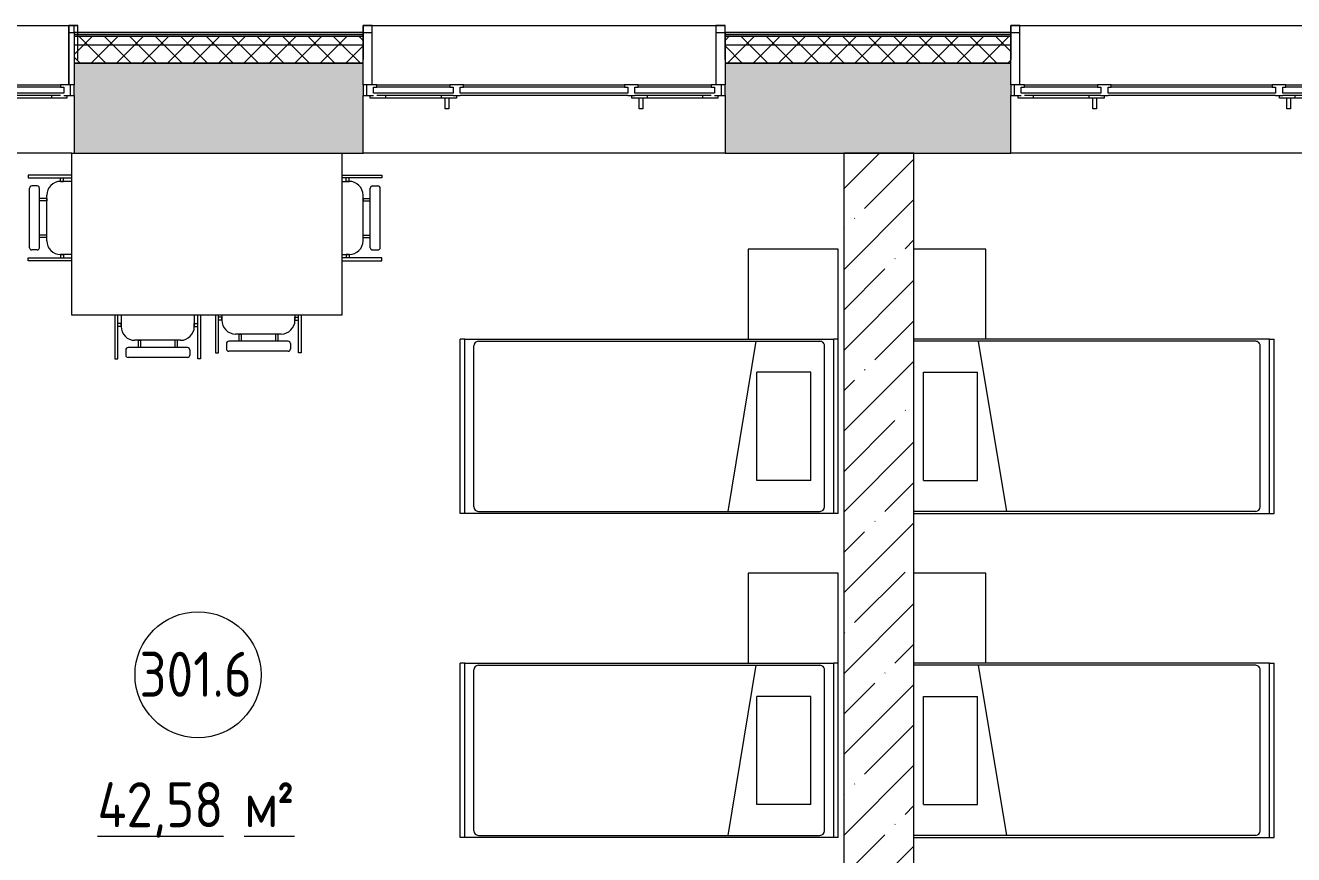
# Model space of a CAD drawing. Header units: millimetres. Extents: x -515342 to 330399, y -224905 to 507333.
# Drawn here: x -354525 to -347481, y 269778 to 274385 of the extents above; entities that cross this region are included whole.
import ezdxf

# ---------------------------------------------------------------- set-up
doc = ezdxf.new("R2010")
doc.units = ezdxf.units.MM
doc.layers.get('0').update_dxf_attribs({"lineweight": 0})
for name, color, linetype, lineweight in [('_ Окна', 7, 'Continuous', 0), ('Витраж', 7, 'Continuous', 0), ('Марки помещений', 7, 'Continuous', 0), ('Мебель', 7, 'Continuous', 0), ('Окна', 7, 'Continuous', 0), ('Стены внутренние', 7, 'Continuous', 0), ('Стены наружные', 7, 'Continuous', 0), ('Стены несущие', 7, 'Continuous', 0), ('Стены отделка', 7, 'Continuous', 0), ('Стены штриховка', 7, 'Continuous', 0)]:
    doc.layers.add(name, color=color, linetype=linetype, lineweight=lineweight)
doc.styles.add('GOST Common_1', font='', dxfattribs={"width": 0.9, "height": 250})
doc.styles.add('GOST Common_2', font='', dxfattribs={"width": 0.9, "height": 250})
doc.styles.get('GOST Common_1').set_extended_font_data('GOST Common')
doc.styles.get('GOST Common_2').set_extended_font_data('GOST Common')
pattern_1 = [(45, (0, 0), (-70.71068, 70.71068), []), (135, (0, 0), (-70.71068, -70.71068), [])]

# ---------------------------------------------------------------- blocks, each defined once
blk = doc.blocks.new('Окно_ПВХ_3Створки_1Фрамуга-верх - АР_Окно_ОП_1820_h_х1970_3ст2фр-в-9696728-О_АР_П_3__6_750_План 3 этажа')
at = {"layer": '_ Окна'}
for p, q in [((-929, 130), (-1005, 130)), ((-1005, 130), (-1005, 70)), ((-985, 70), (-985, 130)), ((-947, 84), (-947, 116)), ((-947, 116), (-929, 116)), ((-505, 84), (-947, 84)), ((-929, 116), (-929, 130)), ((-523, 116), (-929, 116)), ((-447, 130), (-523, 130)), ((-523, 130), (-523, 116)), ((-523, 116), (-505, 116)), ((-505, 116), (-505, 84)), ((-465, 84), (-465, 116)), ((-465, 116), (-447, 116)), ((465, 84), (-465, 84)), ((-447, 116), (-447, 130)), ((447, 116), (-447, 116)), ((523, 130), (447, 130)), ((447, 130), (447, 116)), ((447, 116), (465, 116)), ((465, 116), (465, 84)), ((505, 84), (505, 116)), ((505, 116), (523, 116)), ((947, 84), (505, 84)), ((523, 116), (523, 130)), ((929, 116), (523, 116)), ((929, 130), (929, 116)), ((1005, 130), (929, 130)), ((929, 116), (947, 116)), ((947, 116), (947, 84)), ((985, 70), (985, 130)), ((1005, 70), (1005, 130)), ((-1005, 70), (-947, 70)), ((-965, 56), (-965, 70)), ((-880, 56), (-965, 56)), ((-880, 70), (-880, 56)), ((-572, 70), (-572, 56)), ((-487, 56), (-572, 56)), ((-505, 70), (-465, 70)), ((-487, 70), (-487, 56)), ((465, 70), (505, 70)), ((487, 56), (487, 70)), ((572, 56), (487, 56)), ((572, 70), (572, 56)), ((880, 70), (880, 56)), ((965, 56), (880, 56)), ((947, 70), (1005, 70)), ((965, 70), (965, 56))]:
    blk.add_line(p, q, dxfattribs=at)
at = {"layer": 'Окна'}
for p, q in [((-929, 130), (-523, 130)), ((-447, 130), (447, 130)), ((523, 130), (929, 130)), ((-505, 70), (-929, 70)), ((-572, 56), (-880, 56)), ((-548.5, -4), (-548.5, 56)), ((-528.5, 56), (-528.5, -4)), ((465, 70), (-465, 70)), ((929, 70), (505, 70)), ((528.5, -4), (528.5, 56)), ((548.5, 56), (548.5, -4)), ((880, 56), (572, 56)), ((-528.5, -4), (-548.5, -4)), ((548.5, -4), (528.5, -4))]:
    blk.add_line(p, q, dxfattribs=at)
blk = doc.blocks.new('Прямоугольный импост - АР_Откос_Металлический_50х330 Белый Левый-V22-О_АР_П_3__6_750_План 3 этажа')
at = {"layer": 'Витраж'}
for p, q in [((-1, 39), (-1, 0)), ((0, 0), (0, 39))]:
    blk.add_line(p, q, dxfattribs=at)
blk = doc.blocks.new('Прямоугольный импост - АР_Откос_Металлический_50х330 Белый Левый-9898761-О_АР_П_3__6_750_План 3 этажа')
at = {"layer": 'Витраж'}
blk.add_line((4449.2, 16115), (6359.2, 16115), dxfattribs=at)
blk = doc.blocks.new('Прямоугольный импост - АР_Откос_Металлический_50х330 Белый Левый-V24-О_АР_П_3__6_750_План 3 этажа')
at = {"layer": 'Витраж', "lineweight": 18}
for p, q in [((0, 40), (-50, 40)), ((-50, 40), (-50, -290)), ((-49, -290), (-49, 39)), ((-49, 39), (-1, 39)), ((-1, 39), (-1, -150)), ((0, -150), (0, 40)), ((-1, -150), (0, -150))]:
    blk.add_line(p, q, dxfattribs=at)
blk = doc.blocks.new('Прямоугольный импост - АР_Откос_Металлический_50х330 Коричневый Левый-9899774-О_АР_П_3__6_750_План 3 этажа')
at = {"layer": 'Витраж'}
blk.add_line((15250.3, 16115), (17160.3, 16115), dxfattribs=at)
blk = doc.blocks.new('Прямоугольный импост - АР_Откос_Металлический_50х330 Коричневый Правый-9899919-О_АР_П_3__6_750_План 3 этажа')
at = {"layer": 'Витраж', "lineweight": 18}
for p, q in [((-50, -290), (-50, 40)), ((-50, 40), (0, 40)), ((-1, 39), (-49, 39)), ((-49, 39), (-49, -290)), ((-1, -150), (-1, 39)), ((0, 40), (0, -150)), ((0, -150), (-1, -150))]:
    blk.add_line(p, q, dxfattribs=at)
blk = doc.blocks.new('Прямоугольный импост - АР_Откос_Металлический_50х330 Коричневый Левый-9899773-О_АР_П_3__6_750_План 3 этажа')
at = {"layer": 'Витраж', "lineweight": 18}
for p, q in [((0, 40), (-50, 40)), ((-50, 40), (-50, -290)), ((-49, -290), (-49, 39)), ((-49, 39), (-1, 39)), ((-1, 39), (-1, -150)), ((0, -150), (0, 40)), ((-1, -150), (0, -150))]:
    blk.add_line(p, q, dxfattribs=at)
blk = doc.blocks.new('Прямоугольный импост - АР_Откос_Металлический_50х330 Белый Правый-V23-О_АР_П_3__6_750_План 3 этажа')
at = {"layer": 'Витраж', "lineweight": 18}
for p, q in [((-50, -290), (-50, 40)), ((-50, 40), (0, 40)), ((-1, 39), (-49, 39)), ((-49, 39), (-49, -290)), ((-1, -150), (-1, 39)), ((0, 40), (0, -150)), ((0, -150), (-1, -150))]:
    blk.add_line(p, q, dxfattribs=at)
blk = doc.blocks.new('СД_Люблино_Фасады_rvt-1-О_АР_П_3__6_750_План 3 этажа')
at = {"layer": 'Стены внутренние'}
h = blk.add_hatch(dxfattribs=at)
h.set_pattern_fill('FP_1', color=256, style=0, pattern_type=2)
h.set_pattern_definition([(45, (0, 0), (-224.5064, 224.5064), []), (45, (224.5, 0), (-224.5064, 224.5064), [396.875, -79.375, 3.353, -76.022])])
h.paths.add_polyline_path([(101935, 15405), (101935, 15905), (97278.9, 15905), (97278.9, 15405), (101724.8, 15405)])
h.paths.add_polyline_path([(95268.9, 15405), (95268.9, 15905), (93672.7, 15905), (93672.7, 15405), (95083.1, 15405)])
h.paths.add_polyline_path([(91662.7, 15405), (91662.7, 15905), (90062.5, 15905), (90062.5, 15405), (91506.8, 15405)])
h.paths.add_polyline_path([(88052.5, 15405), (88052.5, 15905), (86472.6, 15905), (86472.6, 15405), (87930.5, 15405)])
h.paths.add_polyline_path([(84354.2, 15405), (84462.6, 15405), (84462.6, 15905), (82935.3, 15905), (82935.3, 15405), (83332.4, 15405)])
h.paths.add_polyline_path([(80925.3, 15405), (80925.3, 15905), (79340.3, 15905), (79340.3, 15405), (80777.9, 15405)])
h.paths.add_polyline_path([(77330.3, 15405), (77330.3, 15905), (75739.7, 15905), (75739.7, 15405), (77201.6, 15405)])
h.paths.add_polyline_path([(73625.3, 15405), (73729.7, 15405), (73729.7, 15905), (72144.8, 15905), (72144.8, 15405), (73114.5, 15405)])
h.paths.add_polyline_path([(70049.1, 15405), (70134.8, 15405), (70134.8, 15905), (68493.6, 15905), (68493.6, 15405), (69027.3, 15405)])
h.paths.add_polyline_path([(66472.8, 15405), (66483.6, 15405), (66483.6, 15905), (64878.6, 15905), (64878.6, 15405), (65961.9, 15405)])
h.paths.add_polyline_path([(62868.6, 15405), (62868.6, 15905), (60500.1, 15905), (60500.1, 15405), (62465.1, 15405)])
h.paths.add_polyline_path([(58090.1, 15405), (58090.1, 15905), (56894.2, 15905), (56894.2, 15405), (57787.5, 15405)])
h.paths.add_polyline_path([(54484.2, 15405), (54484.2, 15905), (51825.9, 15905), (51825.9, 15405), (54211.2, 15405)])
h.paths.add_polyline_path([(49815.9, 15405), (49815.9, 15905), (47243.8, 15905), (47243.8, 15405), (49613.1, 15405)])
h.paths.add_polyline_path([(44833.8, 15405), (44833.8, 15905), (43623.8, 15905), (43623.8, 15405), (44504.1, 15405)])
h.paths.add_polyline_path([(41213.8, 15405), (41213.8, 15905), (38819.5, 15905), (38819.5, 15405), (40927.8, 15405)])
h.paths.add_polyline_path([(36809.5, 15405), (36809.5, 15905), (35219.5, 15905), (35219.5, 15405), (36329.8, 15405)])
h.paths.add_polyline_path([(33209.5, 15405), (33209.5, 15905), (31619.5, 15905), (31619.5, 15405), (32806, 15405)])
h.paths.add_polyline_path([(29609.5, 15405), (29609.5, 15905), (28023.1, 15905), (28023.1, 15405), (29177.2, 15405)])
h.paths.add_polyline_path([(26013.1, 15405), (26013.1, 15905), (24425.8, 15905), (24425.8, 15405), (25600.9, 15405)])
h.paths.add_polyline_path([(22415.8, 15405), (22415.8, 15905), (20810.9, 15905), (20810.9, 15405), (22280.1, 15405)])
h.paths.add_polyline_path([(18800.9, 15405), (18800.9, 15905), (17210.3, 15905), (17210.3, 15405), (18448.3, 15405)])
h.paths.add_polyline_path([(15200.3, 15405), (15200.3, 15905), (13615.3, 15905), (13615.3, 15405), (14872, 15405)])
h.paths.add_polyline_path([(11605.3, 15405), (11605.3, 15905), (10024.1, 15905), (10024.1, 15405), (11295.7, 15405)])
h.paths.add_polyline_path([(8014.1, 15405), (8014.1, 15905), (6409.2, 15905), (6409.2, 15405), (7719.5, 15405)])
h.paths.add_polyline_path([(4399.2, 15405), (4399.2, 15905), (-305, 15905), (-305, 15405), (4143.2, 15405)])
at = {"layer": 'Стены наружные'}
h = blk.add_hatch(dxfattribs=at)
h.set_pattern_fill('FP_5', color=256, style=0, pattern_type=2)
h.set_pattern_definition(pattern_1)
h.paths.add_polyline_path([(102035, 16005), (102085, 16005), (102085, 16055), (97278.9, 16055), (97278.9, 16005), (101724.8, 16005)])
h.paths.add_polyline_path([(95268.9, 16005), (95268.9, 16055), (93672.7, 16055), (93672.7, 16005)])
h.paths.add_polyline_path([(91662.7, 16005), (91662.7, 16055), (90062.5, 16055), (90062.5, 16005), (91506.8, 16005)])
h.paths.add_polyline_path([(88052.5, 16005), (88052.5, 16055), (86472.6, 16055), (86472.6, 16005), (87419.6, 16005)])
h.paths.add_polyline_path([(84354.2, 16005), (84462.6, 16005), (84462.6, 16055), (82935.3, 16055), (82935.3, 16005), (83843.3, 16005)])
h.paths.add_polyline_path([(80925.3, 16005), (80925.3, 16055), (79340.3, 16055), (79340.3, 16005)])
h.paths.add_polyline_path([(77330.3, 16005), (77330.3, 16055), (75739.7, 16055), (75739.7, 16005)])
h.paths.add_polyline_path([(73729.7, 16005), (73729.7, 16055), (72144.8, 16055), (72144.8, 16005)])
h.paths.add_polyline_path([(70134.8, 16005), (70134.8, 16055), (68493.6, 16055), (68493.6, 16005)])
h.paths.add_polyline_path([(66483.6, 16005), (66483.6, 16055), (64878.6, 16055), (64878.6, 16005), (64940.1, 16005)])
h.paths.add_polyline_path([(62868.6, 16005), (62868.6, 16055), (60500.1, 16055), (60500.1, 16005), (61874.7, 16005)])
h.paths.add_polyline_path([(58090.1, 16005), (58090.1, 16055), (56894.2, 16055), (56894.2, 16005)])
h.paths.add_polyline_path([(54484.2, 16005), (54484.2, 16055), (51825.9, 16055), (51825.9, 16005)])
h.paths.add_polyline_path([(49815.9, 16005), (49815.9, 16055), (47243.8, 16055), (47243.8, 16005)])
h.paths.add_polyline_path([(43623.8, 16005), (44833.8, 16005), (44833.8, 16055), (43623.8, 16055)])
h.paths.add_polyline_path([(41213.8, 16005), (41213.8, 16055), (38819.5, 16055), (38819.5, 16005), (40417, 16005)])
h.paths.add_polyline_path([(36809.5, 16005), (36809.5, 16055), (35219.5, 16055), (35219.5, 16005)])
h.paths.add_polyline_path([(33209.5, 16005), (33209.5, 16055), (31619.5, 16055), (31619.5, 16005)])
h.paths.add_polyline_path([(29609.5, 16005), (29609.5, 16055), (28023.1, 16055), (28023.1, 16005)])
h.paths.add_polyline_path([(26013.1, 16005), (26013.1, 16055), (24425.8, 16055), (24425.8, 16005)])
h.paths.add_polyline_path([(22415.8, 16005), (22415.8, 16055), (20810.9, 16055), (20810.9, 16005), (22024.6, 16005)])
h.paths.add_polyline_path([(18800.9, 16005), (18800.9, 16055), (17210.3, 16055), (17210.3, 16005), (18448.3, 16005)])
h.paths.add_polyline_path([(15200.3, 16005), (15200.3, 16055), (13615.3, 16055), (13615.3, 16005), (13850.2, 16005)])
h.paths.add_polyline_path([(11605.3, 16005), (11605.3, 16055), (10024.1, 16055), (10024.1, 16005)])
h.paths.add_polyline_path([(8014.1, 16005), (8014.1, 16055), (6409.2, 16055), (6409.2, 16005), (7719.5, 16005)])
h.paths.add_polyline_path([(4399.2, 16005), (4399.2, 16055), (-405, 16055), (-405, 16005), (1588.7, 16005)])
h = blk.add_hatch(dxfattribs=at)
h.set_pattern_fill('FP_5', color=256, style=0, pattern_type=2)
h.set_pattern_definition(pattern_1)
h.paths.add_polyline_path([(101935, 15905), (102035, 15905), (102035, 16005), (97278.9, 16005), (97278.9, 15905), (101724.8, 15905)])
h.paths.add_polyline_path([(95083.1, 15905), (95268.9, 15905), (95268.9, 16005), (93672.7, 16005), (93672.7, 15905), (94572.2, 15905)])
h.paths.add_polyline_path([(91662.7, 15905), (91662.7, 16005), (90062.5, 16005), (90062.5, 15905), (91506.8, 15905)])
h.paths.add_polyline_path([(87930.5, 15905), (88052.5, 15905), (88052.5, 16005), (86472.6, 16005), (86472.6, 15905), (87419.6, 15905)])
h.paths.add_polyline_path([(84462.6, 15905), (84462.6, 16005), (82935.3, 16005), (82935.3, 15905), (84354.2, 15905)])
h.paths.add_polyline_path([(80925.3, 15905), (80925.3, 16005), (79340.3, 16005), (79340.3, 15905), (80777.9, 15905)])
h.paths.add_polyline_path([(77201.6, 15905), (77330.3, 15905), (77330.3, 16005), (75739.7, 16005), (75739.7, 15905), (76179.8, 15905)])
h.paths.add_polyline_path([(73729.7, 15905), (73729.7, 16005), (72144.8, 16005), (72144.8, 15905), (73625.3, 15905)])
h.paths.add_polyline_path([(70049.1, 15905), (70134.8, 15905), (70134.8, 16005), (68493.6, 16005), (68493.6, 15905), (69027.3, 15905)])
h.paths.add_polyline_path([(66472.8, 15905), (66483.6, 15905), (66483.6, 16005), (64878.6, 16005), (64878.6, 15905), (65961.9, 15905)])
h.paths.add_polyline_path([(62868.6, 15905), (62868.6, 16005), (60500.1, 16005), (60500.1, 15905), (61874.7, 15905)])
h.paths.add_polyline_path([(58090.1, 15905), (58090.1, 16005), (56894.2, 16005), (56894.2, 15905), (58042.9, 15905)])
h.paths.add_polyline_path([(54484.2, 15905), (54484.2, 16005), (51825.9, 16005), (51825.9, 15905), (54211.2, 15905)])
h.paths.add_polyline_path([(49815.9, 15905), (49815.9, 16005), (47243.8, 16005), (47243.8, 15905), (49613.1, 15905)])
h.paths.add_polyline_path([(44833.8, 15905), (44833.8, 16005), (43623.8, 16005), (43623.8, 15905), (44504.1, 15905)])
h.paths.add_polyline_path([(41213.8, 15905), (41213.8, 16005), (38819.5, 16005), (38819.5, 15905), (40927.8, 15905)])
h.paths.add_polyline_path([(36809.5, 15905), (36809.5, 16005), (35219.5, 16005), (35219.5, 15905), (36329.8, 15905)])
h.paths.add_polyline_path([(33209.5, 15905), (33209.5, 16005), (31619.5, 16005), (31619.5, 15905), (32242.6, 15905)])
h.paths.add_polyline_path([(29609.5, 15905), (29609.5, 16005), (28023.1, 16005), (28023.1, 15905), (29177.2, 15905)])
h.paths.add_polyline_path([(26013.1, 15905), (26013.1, 16005), (24425.8, 16005), (24425.8, 15905), (25600.9, 15905)])
h.paths.add_polyline_path([(22415.8, 15905), (22415.8, 16005), (20810.9, 16005), (20810.9, 15905), (22024.6, 15905)])
h.paths.add_polyline_path([(18703.8, 15905), (18800.9, 15905), (18800.9, 16005), (17210.3, 16005), (17210.3, 15905), (18448.3, 15905)])
h.paths.add_polyline_path([(15127.5, 15905), (15200.3, 15905), (15200.3, 16005), (13615.3, 16005), (13615.3, 15905), (14872, 15905)])
h.paths.add_polyline_path([(11605.3, 15905), (11605.3, 16005), (10024.1, 16005), (10024.1, 15905), (11551.2, 15905)])
h.paths.add_polyline_path([(8014.1, 15905), (8014.1, 16005), (6409.2, 16005), (6409.2, 15905), (7719.5, 15905)])
h.paths.add_polyline_path([(4399.2, 15905), (4399.2, 16005), (-305, 16005), (-305, 15905), (4143.2, 15905)])
at = {"layer": 'Стены внутренние'}
for p, q in [((20781.8, 16075), (20810.9, 16075)), ((22416.6, 16075), (22465, 16075)), ((24376.7, 16075), (24425, 16075)), ((26013.9, 16075), (26062.2, 16075)), ((20798.7, 15405), (18800.9, 15405)), ((24425.8, 15405), (22415.8, 15405)), ((28023.1, 15405), (26013.1, 15405))]:
    blk.add_line(p, q, dxfattribs=at)
at = {"layer": 'Стены несущие'}
for p, q in [((20810.9, 15905), (20810.9, 15785)), ((22415.8, 15905), (20810.9, 15905)), ((20810.9, 15905), (22415.8, 15905)), ((22415.8, 15785), (22415.8, 15905)), ((24425.8, 15905), (24425.8, 15785)), ((26013.1, 15905), (24425.8, 15905)), ((24425.8, 15905), (26013.1, 15905)), ((26013.1, 15785), (26013.1, 15905)), ((20810.9, 15725), (20810.9, 15405)), ((22415.8, 15405), (22415.8, 15725)), ((24425.8, 15725), (24425.8, 15405)), ((26013.1, 15405), (26013.1, 15725)), ((20810.9, 15405), (22415.8, 15405)), ((24425.8, 15405), (26013.1, 15405))]:
    blk.add_line(p, q, dxfattribs=at)
at = {"layer": 'Стены отделка', "lineweight": 9}
for p, q in [((22415.8, 16075), (20810.9, 16075)), ((20810.9, 16075), (20810.9, 16065)), ((20810.9, 16065), (20810.9, 16055)), ((22415.8, 16065), (22415.8, 16075)), ((22415.8, 16055), (22415.8, 16065)), ((26013.1, 16075), (24425.8, 16075)), ((24425.8, 16075), (24425.8, 16065)), ((24425.8, 16065), (24425.8, 16055)), ((26013.1, 16065), (26013.1, 16075)), ((26013.1, 16055), (26013.1, 16065)), ((20810.9, 16055), (20810.9, 16005)), ((20810.9, 16005), (20810.9, 15905)), ((22415.8, 16005), (22415.8, 16055)), ((22415.8, 15905), (22415.8, 16005)), ((24425.8, 16055), (24425.8, 16005)), ((24425.8, 16005), (24425.8, 15905)), ((26013.1, 16005), (26013.1, 16055)), ((26013.1, 15905), (26013.1, 16005))]:
    blk.add_line(p, q, dxfattribs=at)
at = {"layer": 'Стены штриховка'}
for p, q in [((22415.8, 16065), (20810.9, 16065)), ((26013.1, 16065), (24425.8, 16065)), ((22415.8, 16055), (20810.9, 16055)), ((20810.9, 16055), (22415.8, 16055)), ((22415.8, 16005), (20810.9, 16005)), ((26013.1, 16055), (24425.8, 16055)), ((24425.8, 16055), (26013.1, 16055)), ((26013.1, 16005), (24425.8, 16005))]:
    blk.add_line(p, q, dxfattribs=at)
at = {"layer": 'Витраж', "lineweight": 9}
for name, p in [('Прямоугольный импост - АР_Откос_Металлический_50х330 Белый Левый-9898761-О_АР_П_3__6_750_План 3 этажа', (14421.7, 0)), ('Прямоугольный импост - АР_Откос_Металлический_50х330 Белый Левый-V24-О_АР_П_3__6_750_План 3 этажа', (20830.9, 16075)), ('Прямоугольный импост - АР_Откос_Металлический_50х330 Белый Левый-V22-О_АР_П_3__6_750_План 3 этажа', (20810.9, 16075)), ('Прямоугольный импост - АР_Откос_Металлический_50х330 Коричневый Левый-9899774-О_АР_П_3__6_750_План 3 этажа', (7215.6, 0)), ('Прямоугольный импост - АР_Откос_Металлический_50х330 Коричневый Левый-9899773-О_АР_П_3__6_750_План 3 этажа', (24425.8, 16075)), ('Прямоугольный импост - АР_Откос_Металлический_50х330 Белый Левый-9898761-О_АР_П_3__6_750_План 3 этажа', (21613.9, 0))]:
    blk.add_blockref(name, p, dxfattribs=at)
at = {"layer": 'Витраж', "lineweight": 9, "extrusion": (0, 0, -1)}
for name, p in [('Прямоугольный импост - АР_Откос_Металлический_50х330 Коричневый Правый-9899919-О_АР_П_3__6_750_План 3 этажа', (-22415.8, 16075)), ('Прямоугольный импост - АР_Откос_Металлический_50х330 Белый Правый-V23-О_АР_П_3__6_750_План 3 этажа', (-26013.1, 16075))]:
    blk.add_blockref(name, p, dxfattribs=at)
at = {"layer": 'Окна', "lineweight": 9}
for p in [(19805.9, 15655), (23420.8, 15655), (27018.1, 15655)]:
    blk.add_blockref('Окно_ПВХ_3Створки_1Фрамуга-верх - АР_Окно_ОП_1820_h_х1970_3ст2фр-в-9696728-О_АР_П_3__6_750_План 3 этажа', p, dxfattribs=at)
blk = doc.blocks.new('Кровать-Больница - 0970 x 2100 мм-V58-О_АР_П_3__6_750_План 3 этажа')
at = {"layer": 'Мебель'}
for p, q in [((-76.5, 559), (-76.5, -1415.6)), ((-63.8, -1339.4), (-63.8, 557.4)), ((108.5, 506.6), (108.5, 206.6)), ((108.5, 506.6), (708.5, 506.6)), ((708.5, 506.6), (708.5, 206.6)), ((880.8, -1339.4), (880.8, 557.4)), ((893.5, -1415.6), (893.5, 559)), ((880.8, 201.8), (-63.8, 45.1)), ((108.5, 206.6), (708.5, 206.6)), ((-38.4, -1364.8), (855.4, -1364.8)), ((-76.5, -1415.6), (-76.5, -1441)), ((-76.5, -1415.6), (893.5, -1415.6)), ((-76.5, -1441), (893.5, -1441)), ((893.5, -1415.6), (893.5, -1441))]:
    blk.add_line(p, q, dxfattribs=at)
for centre, start, end in [((-38.4, 557.4), 175.99121, 180), ((855.4, 557.4), 0, 4.00879), ((-38.4, -1339.4), 180, 270), ((855.4, -1339.4), 270, 0)]:
    blk.add_arc(centre, 25.4, start, end, dxfattribs=at)
blk = doc.blocks.new('Прикроватная тумба - Прикроватная тумба-V59-О_АР_П_3__6_750_План 3 этажа')
at = {"layer": 'Мебель'}
for p, q in [((0, 0), (0, -500)), ((0, -500), (400, -500))]:
    blk.add_line(p, q, dxfattribs=at)
blk = doc.blocks.new('Кровать-Больница - 0970 x 2100 мм-V35-О_АР_П_3__6_750_План 3 этажа')
at = {"layer": 'Мебель'}
for p, q in [((-76.5, 1441), (893.5, 1441)), ((-76.5, 1415.6), (-76.5, 1441)), ((-76.5, -633.6), (-76.5, 1415.6)), ((-76.5, 1415.6), (893.5, 1415.6)), ((893.5, 1415.6), (893.5, 1441)), ((893.5, 1415.6), (893.5, -633.6)), ((-63.8, 1339.4), (-63.8, -557.4)), ((-38.4, 1364.8), (855.4, 1364.8)), ((880.8, 1339.4), (880.8, -557.4)), ((880.8, -201.8), (-63.8, -45.1)), ((108.5, -206.6), (708.5, -206.6)), ((108.5, -506.6), (108.5, -206.6)), ((708.5, -506.6), (708.5, -206.6)), ((108.5, -506.6), (708.5, -506.6)), ((-76.5, -633.6), (893.5, -633.6)), ((-76.5, -659), (-76.5, -633.6)), ((-38.4, -582.8), (855.4, -582.8)), ((893.5, -659), (893.5, -633.6)), ((-76.5, -659), (893.5, -659))]:
    blk.add_line(p, q, dxfattribs=at)
for centre, start, end in [((-38.4, 1339.4), 90, 180), ((855.4, 1339.4), 0, 90), ((-38.4, -557.4), 180, 270), ((855.4, -557.4), 270, 0)]:
    blk.add_arc(centre, 25.4, start, end, dxfattribs=at)
blk = doc.blocks.new('Прикроватная тумба - Прикроватная тумба-V36-О_АР_П_3__6_750_План 3 этажа')
at = {"layer": 'Мебель'}
for p, q in [((500, 500), (0, 500)), ((0, 500), (0, 0)), ((500, 0), (500, 500))]:
    blk.add_line(p, q, dxfattribs=at)
blk = doc.blocks.new('Стул-Штабель - Стул-Штабель-8767036-О_АР_П_3__6_750_План 3 этажа')
at = {"layer": 'Мебель'}
for p, q in [((-416.6, -108.9), (-416.6, 134.5)), ((-416.6, 134.5), (-401.3, 134.5)), ((-401.3, 134.5), (-401.3, -108.9)), ((-356.8, 84.1), (-356.8, 113.6)), ((-344.1, 126.3), (-13.9, 126.3)), ((-344.1, 71.4), (-13.9, 71.4)), ((-286.9, 30.8), (-286.9, 71.4)), ((-274.2, 30.8), (-274.2, 71.4)), ((-83.8, 30.8), (-83.8, 71.4)), ((-71.1, 30.8), (-71.1, 71.4)), ((-1.2, 84.1), (-1.2, 113.6)), ((43.2, 134.5), (43.2, -108.9)), ((58.6, 134.5), (43.2, 134.5)), ((58.6, -108.9), (58.6, 134.5)), ((-306, 30.8), (-52, 30.8)), ((-286.9, 30.8), (-274.2, 30.8)), ((-71.1, 30.8), (-83.8, 30.8)), ((-401.3, -45.4), (-401.3, -62.4)), ((-382.2, -45.4), (-401.3, -45.4)), ((-382.2, -62.4), (-401.3, -62.4)), ((-382.2, -45.4), (-382.2, -62.4)), ((-382.2, -108.9), (-382.2, -45.4)), ((24.2, -45.4), (24.2, -62.4)), ((24.2, -45.4), (43.2, -45.4)), ((24.2, -108.9), (24.2, -45.4)), ((24.2, -62.4), (43.2, -62.4)), ((43.2, -45.4), (43.2, -62.4))]:
    blk.add_line(p, q, dxfattribs=at)
for centre, radius, start, end in [((-344.1, 113.6), 12.7, 90, 180), ((-344.1, 84.1), 12.7, 180, 270), ((-13.9, 113.6), 12.7, 360, 90), ((-13.9, 84.1), 12.7, 270, 0), ((-306, -45.4), 76.2, 90, 180), ((-52, -45.4), 76.2, 360, 90)]:
    blk.add_arc(centre, radius, start, end, dxfattribs=at)
blk = doc.blocks.new('Стол-Прямоугольный - 1500х900 мм-V64-О_АР_П_3__6_750_План 3 этажа')
at = {"layer": 'Мебель'}
for p, q in [((-750, 450), (750, 450)), ((-750, -450), (-750, 450)), ((750, 450), (750, -450)), ((750, -450), (737.8, -450))]:
    blk.add_line(p, q, dxfattribs=at)
blk = doc.blocks.new('Стул-Штабель - Стул-Штабель-V37-О_АР_П_3__6_750_План 3 этажа')
at = {"layer": 'Мебель'}
for p, q in [((-416.6, -73.9), (-416.6, 134.5)), ((-416.6, 134.5), (-401.3, 134.5)), ((-401.3, 134.5), (-401.3, -73.9)), ((-356.8, 84.1), (-356.8, 113.6)), ((-344.1, 126.3), (-13.9, 126.3)), ((-344.1, 71.4), (-13.9, 71.4)), ((-286.9, 30.8), (-286.9, 71.4)), ((-274.2, 30.8), (-274.2, 71.4)), ((-83.8, 30.8), (-83.8, 71.4)), ((-71.1, 30.8), (-71.1, 71.4)), ((-1.2, 84.1), (-1.2, 113.6)), ((43.2, 134.5), (43.2, -73.9)), ((58.6, 134.5), (43.2, 134.5)), ((58.6, -73.9), (58.6, 134.5)), ((-306, 30.8), (-52, 30.8)), ((-286.9, 30.8), (-274.2, 30.8)), ((-71.1, 30.8), (-83.8, 30.8)), ((-401.3, -45.4), (-401.3, -62.4)), ((-382.2, -45.4), (-401.3, -45.4)), ((-382.2, -62.4), (-401.3, -62.4)), ((-382.2, -45.4), (-382.2, -62.4)), ((-382.2, -73.9), (-382.2, -45.4)), ((24.2, -45.4), (24.2, -62.4)), ((24.2, -45.4), (43.2, -45.4)), ((24.2, -73.9), (24.2, -45.4)), ((24.2, -62.4), (43.2, -62.4)), ((43.2, -45.4), (43.2, -62.4))]:
    blk.add_line(p, q, dxfattribs=at)
for centre, radius, start, end in [((-344.1, 113.6), 12.7, 90, 180), ((-344.1, 84.1), 12.7, 180, 270), ((-13.9, 113.6), 12.7, 360, 90), ((-13.9, 84.1), 12.7, 270, 0), ((-306, -45.4), 76.2, 90, 180), ((-52, -45.4), 76.2, 360, 90)]:
    blk.add_arc(centre, radius, start, end, dxfattribs=at)
blk = doc.blocks.new('Стул-Штабель - Стул-Штабель-V38-О_АР_П_3__6_750_План 3 этажа')
at = {"layer": 'Мебель'}
for p, q in [((-416.6, 85.9), (-416.6, -134.5)), ((-401.3, -134.5), (-401.3, 85.9)), ((-382.2, 85.9), (-382.2, 45.4)), ((24.2, 85.9), (24.2, 45.4)), ((43.2, -134.5), (43.2, 85.9)), ((58.6, 85.9), (58.6, -134.5)), ((-401.3, 45.4), (-401.3, 62.4)), ((-382.2, 62.4), (-401.3, 62.4)), ((-382.2, 45.4), (-401.3, 45.4)), ((-382.2, 45.4), (-382.2, 62.4)), ((24.2, 62.4), (43.2, 62.4)), ((24.2, 45.4), (24.2, 62.4)), ((24.2, 45.4), (43.2, 45.4)), ((43.2, 45.4), (43.2, 62.4)), ((-306, -30.8), (-52, -30.8)), ((-286.9, -30.8), (-286.9, -71.4)), ((-286.9, -30.8), (-274.2, -30.8)), ((-274.2, -30.8), (-274.2, -71.4)), ((-83.8, -30.8), (-83.8, -71.4)), ((-71.1, -30.8), (-83.8, -30.8)), ((-71.1, -30.8), (-71.1, -71.4)), ((-416.6, -134.5), (-401.3, -134.5)), ((-356.8, -84.1), (-356.8, -113.6)), ((-344.1, -71.4), (-13.9, -71.4)), ((-344.1, -126.3), (-13.9, -126.3)), ((-1.2, -84.1), (-1.2, -113.6)), ((58.6, -134.5), (43.2, -134.5))]:
    blk.add_line(p, q, dxfattribs=at)
for centre, radius, start, end in [((-306, 45.4), 76.2, 180, 270), ((-52, 45.4), 76.2, 270, 0), ((-344.1, -84.1), 12.7, 90, 180), ((-344.1, -113.6), 12.7, 180, 270), ((-13.9, -84.1), 12.7, 360, 90), ((-13.9, -113.6), 12.7, 270, 0)]:
    blk.add_arc(centre, radius, start, end, dxfattribs=at)
blk = doc.blocks.new('ASVP_Марка_Помещение_ДваЗначения - Номер Площадь-685795-О_АР_П_3__6_750_План 3 этажа')
at = {"layer": 'Марки помещений'}
blk.add_circle((0, 0), 3.5, dxfattribs=at)

msp = doc.modelspace()

# ---------------------------------------------------------------- hatches: boundary and pattern name
at = {"layer": 'Стены внутренние'}
h = msp.add_hatch(dxfattribs=at)
h.set_pattern_fill('FP_1', color=256, style=0, pattern_type=2)
h.set_pattern_definition([(45, (-375064.64, 258270.4), (-224.5064, 224.5064), []), (45, (-374840.13, 258270.4), (-224.5064, 224.5064), [396.875, -79.375, 3.353, -76.022])])
h.paths.add_polyline_path([(-349589.6354, 267665.4137), (-349589.6354, 273675.4137), (-349979.6354, 273675.4137), (-349979.6354, 267665.4137), (-349719.1881, 267665.4137)])
h.paths.add_polyline_path([(-349802.0002, 268156.933), (-349834.6354, 268168.8112), (-349861.2398, 268191.135), (-349878.6046, 268221.2117), (-349884.6354, 268255.4137), (-349878.6046, 268289.6158), (-349861.2398, 268319.6925), (-349834.6354, 268342.0163), (-349802.0002, 268353.8945), (-349767.2706, 268353.8945), (-349734.6354, 268342.0163), (-349708.0309, 268319.6925), (-349690.6661, 268289.6158), (-349684.6354, 268255.4137), (-349690.6661, 268221.2117), (-349708.0309, 268191.135), (-349734.6354, 268168.8112), (-349767.2706, 268156.933)])
h.paths.add_polyline_path([(-349767.2706, 268553.136), (-349802.0002, 268553.136), (-349834.6354, 268565.0142), (-349861.2398, 268587.338), (-349878.6046, 268617.4147), (-349884.6354, 268651.6167), (-349878.6046, 268685.8188), (-349861.2398, 268715.8955), (-349834.6354, 268738.2193), (-349802.0002, 268750.0975), (-349767.2706, 268750.0975), (-349734.6354, 268738.2193), (-349708.0309, 268715.8955), (-349690.6661, 268685.8188), (-349684.6354, 268651.6167), (-349690.6661, 268617.4147), (-349708.0309, 268587.338), (-349734.6354, 268565.0142)])
h.paths.add_polyline_path([(-349767.2706, 268916.933), (-349802.0002, 268916.933), (-349834.6354, 268928.8112), (-349861.2398, 268951.135), (-349878.6046, 268981.2117), (-349884.6354, 269015.4137), (-349878.6046, 269049.6158), (-349861.2398, 269079.6925), (-349834.6354, 269102.0163), (-349802.0002, 269113.8945), (-349767.2706, 269113.8945), (-349734.6354, 269102.0163), (-349708.0309, 269079.6925), (-349690.6661, 269049.6158), (-349684.6354, 269015.4137), (-349690.6661, 268981.2117), (-349708.0309, 268951.135), (-349734.6354, 268928.8112)])

# ---------------------------------------------------------------- linework, layer by layer
at = {"layer": 'Стены несущие'}
for p, q in [((-349589.6354, 273675.4137), (-349979.6354, 273675.4137)), ((-349979.6354, 273675.4137), (-349979.6354, 267665.4137)), ((-349589.6354, 267665.4137), (-349589.6354, 273675.4137))]:
    msp.add_line(p, q, dxfattribs=at)

# ---------------------------------------------------------------- block references
msp.add_blockref('СД_Люблино_Фасады_rvt-1-О_АР_П_3__6_750_План 3 этажа', (-375064.6354, 258270.4137))
at = {"layer": 'Марки помещений', "xscale": 99.99999999999993, "yscale": 99.99999999999993, "zscale": 99.99999999999993}
msp.add_blockref('ASVP_Марка_Помещение_ДваЗначения - Номер Площадь-685795-О_АР_П_3__6_750_План 3 этажа', (-353565.5677, 270777.6881), dxfattribs=at)
at = {"layer": 'Мебель'}
for name, p, rotation in [('Стол-Прямоугольный - 1500х900 мм-V64-О_АР_П_3__6_750_План 3 этажа', (-353515.9751, 273225.4137), 180), ('Стул-Штабель - Стул-Штабель-8767036-О_АР_П_3__6_750_План 3 этажа', (-354374.9066, 273494.4629), 89.99999999999972), ('Стул-Штабель - Стул-Штабель-V38-О_АР_П_3__6_750_План 3 этажа', (-352680.0348, 273494.4629), 90.00000000000031), ('Прикроватная тумба - Прикроватная тумба-V59-О_АР_П_3__6_750_План 3 этажа', (-349189.6354, 272642.7953), 180), ('Стул-Штабель - Стул-Штабель-8767036-О_АР_П_3__6_750_План 3 этажа', (-353968.2845, 272666.4823), 180), ('Стул-Штабель - Стул-Штабель-V37-О_АР_П_3__6_750_План 3 этажа', (-353409.2534, 272701.4823), 180), ('Кровать-Больница - 0970 x 2100 мм-V35-О_АР_П_3__6_750_План 3 этажа', (-350668.8419, 271749.3134), 90.00000000000007), ('Кровать-Больница - 0970 x 2100 мм-V58-О_АР_П_3__6_750_План 3 этажа', (-349030.6288, 271749.3134), 89.99999999999993), ('Прикроватная тумба - Прикроватная тумба-V59-О_АР_П_3__6_750_План 3 этажа', (-349189.6354, 270842.7953), 180), ('Кровать-Больница - 0970 x 2100 мм-V35-О_АР_П_3__6_750_План 3 этажа', (-350668.8419, 269949.3134), 90.00000000000007), ('Кровать-Больница - 0970 x 2100 мм-V58-О_АР_П_3__6_750_План 3 этажа', (-349030.6288, 269949.3134), 89.99999999999993)]:
    msp.add_blockref(name, p, dxfattribs=dict(at, rotation=rotation))
for p in [(-350509.8354, 272642.7953), (-350509.8354, 270842.7953)]:
    msp.add_blockref('Прикроватная тумба - Прикроватная тумба-V36-О_АР_П_3__6_750_План 3 этажа', p, dxfattribs=at)

# ---------------------------------------------------------------- texts
at = {"layer": 'Марки помещений', "char_height": 250, "attachment_point": 1}
for s, insert, width, style in [('301.6', (-353890.925, 270905.4132), 800.885812, 'GOST Common_1'), ('\\L42,58 ', (-354124.0112, 270180.8827), 988.480687, 'GOST Common_1'), ('\\L\\fGOST Common|b0|i0|c238|p34|;\\W.9;\\L²', (-353129.8393, 270180.8827), 165.949312, 'GOST Common_2'), ('\\L\\fGOST Common|b0|i0|c204|p34|;\\W.9;\\Lм', (-353308.4331, 270180.8827), 216.455625, 'GOST Common_1')]:
    msp.add_mtext(s, dxfattribs=dict(at, insert=insert, width=width, style=style))

doc.saveas('drawing.dxf')
